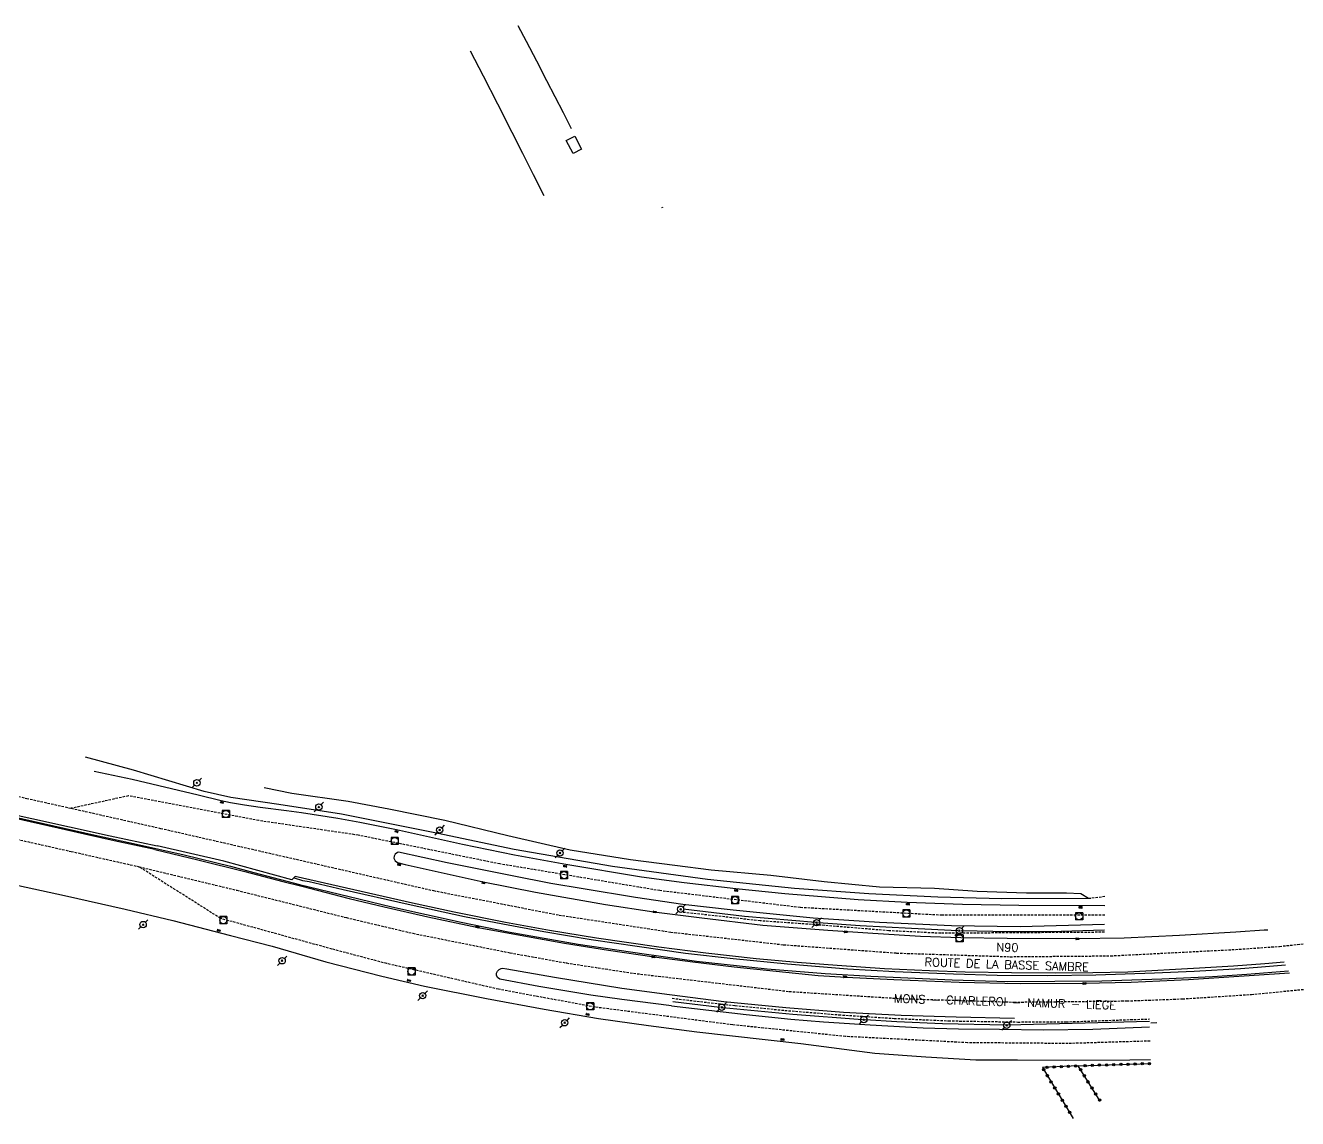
# Model space of a CAD drawing. Header units: millimetres. Extents: x 157000 to 158000, y 123011 to 123785.
# Drawn here: x 157397.8 to 157664.9, y 123245 to 123474.7 of the extents above; entities that cross this region are included whole.
import ezdxf
from ezdxf.enums import TextEntityAlignment as Align

# ---------------------------------------------------------------- set-up
doc = ezdxf.new("R2010")
doc.units = ezdxf.units.MM
doc.linetypes.add('DASHED', pattern=[0.75, 0.5, -0.25])
doc.layers.get('0').update_dxf_attribs({"linetype": 'CONTINUOUS'})
for name, color, linetype in [('W0001', 6, 'DASHED'), ('W0008', 7, 'CONTINUOUS'), ('W0010', 4, 'CONTINUOUS'), ('W0014', 7, 'CONTINUOUS'), ('W0017', 7, 'CONTINUOUS'), ('W0101', 7, 'CONTINUOUS'), ('W0104', 1, 'CONTINUOUS'), ('W0112', 1, 'DASHED'), ('W0211', 2, 'CONTINUOUS'), ('W0323', 7, 'CONTINUOUS'), ('W0401', 7, 'CONTINUOUS'), ('W0420', 7, 'CONTINUOUS'), ('W0473', 7, 'CONTINUOUS'), ('W0989', 7, 'CONTINUOUS'), ('W0990', 7, 'CONTINUOUS')]:
    doc.layers.add(name, color=color, linetype=linetype)
doc.styles.get("Standard").update_dxf_attribs({"font": 'romans.shx', "width": 0.85})

# ---------------------------------------------------------------- blocks, each defined once
blk = doc.blocks.new('T401')
for p, q in [((-0.3, 0.3), (0, 0.3)), ((-0.3, -0.25), (-0.3, 0.3)), ((-0.3, 0.15), (0, 0.15)), ((-0.3, 0), (0, 0)), ((0, 0.3), (0, -0.25)), ((-0.3, -0.15), (0, -0.15)), ((-0.3, -0.25), (-0.3, -0.3)), ((-0.3, -0.3), (0, -0.3)), ((0, -0.3), (0, -0.25))]:
    blk.add_line(p, q)
blk = doc.blocks.new('T473')
for p, q in [((-0.166667, 0.166667), (0.166667, -0.166667)), ((-0.166667, -0.166667), (0.166667, 0.166667)), ((0.500001, 0.500001), (1.000002, 1.000002)), ((-1.000002, -1.000002), (-0.500001, -0.500001))]:
    blk.add_line(p, q)
blk.add_ellipse((0, 0), major_axis=(0.471405, 0.471405), ratio=1, start_param=5.4977871438, end_param=11.780972451)
blk = doc.blocks.new('T420')
for p, q in [((0.75, 0.75), (-0.75, 0.75)), ((-0.75, 0.75), (-0.75, -0.75)), ((0.75, 0.75), (0.75, -0.75)), ((0.75, -0.75), (-0.75, -0.75))]:
    blk.add_line(p, q)
blk.add_ellipse((0, 0), major_axis=(-0.53, 0.53), ratio=1, start_param=3.926991, end_param=10.210176)
blk = doc.blocks.new('t323o')
at = {"color": 0, "linetype": 'Continuous'}
for radius in [0.25, 0.15]:
    blk.add_circle((0, 0), radius, dxfattribs=at)

msp = doc.modelspace()

# ---------------------------------------------------------------- linework, layer by layer
at = {"layer": 'W0001'}
for points in [[(157364.8, 123319.72), (157398.06, 123312.31)], [(157398.06, 123312.31), (157407.43, 123310.22)], [(157624.45, 123287.79), (157624.45, 123287.79), (157590.29, 123287.74), (157560.5, 123289.37), (157531.02, 123292.92), (157497.41, 123298.54), (157467.68, 123304.57), (157446.79, 123307.64), (157419.43, 123312.83), (157407.43, 123310.22)], [(157407.43, 123310.22), (157426.17, 123306.01), (157483.48, 123292.93), (157509.86, 123287.8), (157533.32, 123284.22), (157556.95, 123281.57), (157580.74, 123279.82), (157604.58, 123279.05), (157625.7, 123279.23), (157651.95, 123280.57), (157661.16, 123281.22), (157684.9, 123283.66)], [(157379.99, 123307.3), (157384.3, 123306.33), (157407.38, 123301.16), (157421.62, 123297.96)], [(157633.96, 123261.33), (157616.78, 123260.81), (157595.61, 123260.98), (157569.99, 123262.29), (157546.32, 123264.73), (157517.44, 123268.45), (157497.14, 123272.21), (157473.71, 123277.6), (157462.18, 123280.65), (157438.78, 123287.08), (157421.62, 123297.96)], [(157421.62, 123297.96), (157442.2, 123293), (157465.19, 123287.26), (157479.16, 123283.96), (157499.56, 123279.87), (157511.42, 123277.73), (157525.49, 123275.57), (157558.2, 123271.74), (157581.85, 123270.24), (157605.43, 123269.51), (157629.11, 123269.76), (157640.78, 123270.19), (157655.25, 123271.12), (157688.14, 123274.33)]]:
    msp.add_lwpolyline(points, dxfattribs=at)
at = {"layer": 'W0008'}
for points in [[(157390.53, 123309.97), (157415.56, 123304.42), (157425.44, 123302.31)], [(157424.95, 123301.54), (157416.43, 123303.39), (157410.23, 123304.81), (157404.65, 123306.06), (157391.31, 123309.04)], [(157335.69, 123304.88), (157345.13, 123303.51), (157356.27, 123301.74), (157366.52, 123299.88), (157376.88, 123297.95), (157386.85, 123295.96), (157396.36, 123293.99), (157406.02, 123291.9), (157418.73, 123289.02), (157428.77, 123286.64)], [(157424.95, 123301.54), (157433.99, 123299.41), (157443.87, 123296.94), (157451.84, 123294.85), (157455.82, 123293.84), (157465.8, 123291.29), (157473.16, 123289.54), (157482.3, 123287.43), (157492.88, 123285.21), (157502.47, 123283.4), (157510.98, 123281.9), (157520.25, 123280.42), (157529.85, 123279.05), (157537.96, 123277.98), (157546.61, 123276.9), (157564.28, 123275.11), (157570.17, 123274.78), (157580.16, 123274.28), (157593.87, 123273.71), (157606.67, 123273.4), (157619.97, 123273.46), (157630.03, 123273.69), (157642.05, 123274.24), (157663.22, 123275.65)], [(157662.11, 123277.88), (157658.07, 123277.52), (157651.49, 123277.04), (157644.38, 123276.62), (157629.28, 123275.81), (157621.93, 123275.64), (157614.01, 123275.58), (157604.9, 123275.68), (157595.15, 123275.83), (157587.62, 123276.06), (157578.23, 123276.48), (157568.23, 123277.21), (157559.83, 123277.82), (157551.24, 123278.6), (157540.71, 123279.76), (157530.84, 123281.05), (157517.7, 123282.91), (157507.87, 123284.56), (157498.59, 123286.24), (157487.85, 123288.41), (157479.08, 123290.29), (157454.47, 123295.89), (157453.72, 123295.19), (157439.47, 123299.09), (157425.44, 123302.31)], [(157535.84, 123290.01), (157525.91, 123291.48), (157514.92, 123293.28), (157508.16, 123294.45), (157500.01, 123296.02), (157486.34, 123298.78), (157476.17, 123301.04), (157475.93, 123300.96), (157475.46, 123300.6), (157475.22, 123300.2), (157475.18, 123299.74), (157475.43, 123299.19), (157475.92, 123298.82), (157477.55, 123298.42), (157493.89, 123294.75), (157504.92, 123292.62), (157519.63, 123290.04), (157529.73, 123288.48), (157539.87, 123287.21), (157552.66, 123285.7), (157566.29, 123284.65), (157575.74, 123283.97), (157585.77, 123283.38), (157594.21, 123283.11), (157603.99, 123282.96), (157618.39, 123282.89), (157628.5, 123283.03), (157640.16, 123283.6), (157651.98, 123284.25), (157657.91, 123284.66), (157658.68, 123284.72)], [(157428.77, 123286.64), (157440.86, 123283.53), (157449.59, 123281.23), (157460.91, 123277.97), (157472.66, 123274.96), (157481.6, 123272.89), (157494.59, 123270.24), (157506.73, 123268.04), (157518.13, 123266.07), (157528.66, 123264.58), (157538.77, 123263.3), (157560.63, 123260.82), (157576.2, 123258.82), (157586.9, 123258.03), (157597.4, 123257.4), (157606.13, 123257.41), (157616.13, 123257.29), (157629.72, 123257.41), (157634.05, 123257.47)], [(157533.45, 123268.73), (157523.02, 123270.09), (157516.54, 123271), (157505.63, 123272.8), (157497.42, 123274.31), (157496.96, 123274.66), (157496.7, 123275.14), (157496.69, 123275.57), (157496.92, 123276), (157497.27, 123276.34), (157497.69, 123276.57), (157497.98, 123276.63), (157498.92, 123276.51), (157508.92, 123274.75), (157523.05, 123272.42), (157533.07, 123271.08), (157544.45, 123269.61), (157557.49, 123268.4), (157569.58, 123267.41), (157581.67, 123266.76), (157593.27, 123266.43), (157605.52, 123266.11)]]:
    msp.add_lwpolyline(points, dxfattribs=at)
at = {"layer": 'W0010'}
for points in [[(157182.2, 123328.78), (157204.84, 123329.95), (157218.65, 123330.47), (157231.73, 123330.83), (157241.98, 123330.89), (157252.86, 123330.65), (157260.99, 123330.35), (157270.5, 123329.9), (157278.39, 123329.26), (157289.16, 123328.42), (157300.93, 123327.17), (157311.51, 123325.81), (157320.02, 123324.47), (157328.86, 123322.9), (157337.84, 123321.16), (157346.01, 123319.45), (157367.66, 123314.58), (157377.42, 123312.48), (157387.19, 123310.23), (157392.93, 123308.99), (157412.43, 123304.6), (157421.15, 123302.69)], [(157421.15, 123302.69), (157431.12, 123300.44), (157440.87, 123298.04), (157445.74, 123296.71), (157455.38, 123294.19), (157465.78, 123291.68), (157474.75, 123289.49), (157489.29, 123286.33), (157499.2, 123284.29), (157513.89, 123281.68), (157527.74, 123279.62), (157538.69, 123278.11), (157553.57, 123276.53), (157565.77, 123275.52), (157575.34, 123274.95), (157592.42, 123274.17), (157604.1, 123273.87), (157623.83, 123273.99), (157636.45, 123274.38), (157647.07, 123274.87), (157654.32, 123275.36), (157663.02, 123276.06)], [(157662.42, 123277.25), (157656.5, 123276.8), (157652.95, 123276.52), (157643.23, 123275.94), (157634.93, 123275.56), (157622.56, 123275.2), (157612.46, 123275.06), (157601.87, 123275.1), (157592.67, 123275.35), (157580.36, 123275.86), (157570.41, 123276.43), (157557.83, 123277.46), (157546.41, 123278.58), (157536.4, 123279.73), (157526.28, 123281.18), (157516.58, 123282.6), (157506.67, 123284.24), (157498.07, 123285.86), (157490.02, 123287.45), (157478.14, 123290), (157464.55, 123293.08), (157457.36, 123294.75), (157456.08, 123295.01), (157454.33, 123295.52)], [(157535.95, 123289.09), (157548.83, 123287.58), (157563.68, 123286.32)], [(157564.31, 123286.23), (157573.11, 123285.63), (157583.86, 123285.06), (157593.63, 123284.55)], [(157594.3, 123284.53), (157604.33, 123284.32), (157613.02, 123284.33), (157624.42, 123284.68)], [(157543.65, 123268.37), (157533.78, 123269.58)], [(157573.57, 123265.81), (157558.95, 123266.9), (157544.23, 123268.29)], [(157603.6, 123264.68), (157590.4, 123264.92), (157580.77, 123265.37), (157574.15, 123265.76)], [(157633.85, 123265.47), (157604.07, 123264.66)], [(157635.41, 123265.16), (157634.11, 123265.09)]]:
    msp.add_lwpolyline(points, dxfattribs=at)
at = {"layer": 'W0014'}
for points in [[(157420.49, 123318.24), (157410.4, 123320.94), (157410.4, 123320.94), (157410.4, 123320.94), (157410.4, 123320.94), (157410.4, 123320.94)], [(157420.19, 123316.25), (157412.24, 123317.93)], [(157621.07, 123291.25), (157602.86, 123291.2), (157589.41, 123291.54), (157574.88, 123292.27), (157559.27, 123293.38), (157541.02, 123295.29), (157521.08, 123297.99), (157500.44, 123301.59), (157484.11, 123304.98), (157464.2, 123308.96), (157450.98, 123310.99), (157440.94, 123312.48), (157435.32, 123313.77), (157420.49, 123318.24)], [(157624.47, 123289.75), (157624.47, 123289.75), (157606.38, 123289.82), (157594.61, 123289.98), (157582.99, 123290.42), (157572.67, 123290.98), (157557.3, 123292.25), (157546.96, 123293.3), (157536.14, 123294.54), (157527.16, 123295.77), (157511.3, 123298.4), (157500.48, 123300.38), (157489.55, 123302.64), (157475.75, 123305.72), (157468.02, 123307.23), (157463.39, 123308.06), (157455.77, 123309.26), (157452.62, 123309.7), (157447.06, 123310.4), (157443.83, 123310.88), (157440.85, 123311.4), (157438.92, 123311.8), (157434.1, 123312.98), (157420.19, 123316.25)], [(157624.43, 123285.84), (157624.43, 123285.84), (157606.71, 123285.32), (157592.26, 123285.55), (157577.16, 123286.2), (157563.19, 123287.17), (157546.4, 123288.82), (157535.84, 123290.01)], [(157533.45, 123268.73), (157549.17, 123266.91), (157558.54, 123265.94), (157565.36, 123265.39), (157575.18, 123264.73), (157586.33, 123264.12), (157593.73, 123263.9), (157602.38, 123263.8), (157611.52, 123263.68), (157621.98, 123263.83), (157633.86, 123264.29), (157633.86, 123264.29)]]:
    msp.add_lwpolyline(points, dxfattribs=at)
at = {"layer": 'W0017'}
for points in [[(157501.19, 123474.66), (157502.94, 123471.32), (157505.09, 123467.21), (157507.23, 123463.09), (157508.96, 123459.72), (157510.69, 123456.36), (157512.42, 123452.99)], [(157506.73, 123438.85), (157504.49, 123443.29), (157502.26, 123447.74), (157500.01, 123452.18), (157496.99, 123458.1), (157493.96, 123464.02), (157491.28, 123469.24)]]:
    msp.add_lwpolyline(points, dxfattribs=at)
at = {"layer": 'W0101'}
msp.add_lwpolyline([(157531.43, 123436.4), (157531.57, 123436.48), (157531.61, 123436.4)], dxfattribs=at)
at = {"layer": 'W0104'}
msp.add_lwpolyline([(157511.38, 123450.46), (157513.15, 123451.39), (157514.58, 123448.7), (157512.8, 123447.76)], close=True, dxfattribs=at)
at = {"layer": 'W0112'}
for points in [[(157624.49, 123291.67), (157621.07, 123291.25)], [(157624.42, 123284.18), (157624.42, 123284.18), (157624.42, 123284.18), (157624.42, 123284.18), (157590.04, 123283.96), (157579.1, 123284.5), (157564.34, 123285.71), (157552.1, 123286.58), (157535.8, 123288.38)], [(157533.61, 123270.31), (157546.84, 123268.77), (157558.04, 123267.71), (157568.62, 123266.85), (157580.22, 123266.09), (157591.66, 123265.58), (157606.2, 123265.33), (157616.33, 123265.37), (157633.85, 123265.97), (157633.85, 123265.97), (157633.85, 123265.97)]]:
    msp.add_lwpolyline(points, dxfattribs=at)
at = {"layer": 'W0211'}
msp.add_lwpolyline([(157621.07, 123291.25), (157619.44, 123292.27), (157616.41, 123292.42), (157608.02, 123292.37), (157597.65, 123292.73), (157588.72, 123293.35), (157577.14, 123293.67), (157565.53, 123294.74), (157554.35, 123296.07), (157541.8, 123297.21), (157534.17, 123298.23), (157524.88, 123299.41), (157512.2, 123301.45), (157499.07, 123304.45), (157485.89, 123307.67), (157474.09, 123310.03), (157465.58, 123311.63), (157453.72, 123313.35), (157447.92, 123314.51)], dxfattribs=at)
at = {"layer": 'W0323'}
for points in [[(157623.52, 123248.69), (157618.84, 123256.13), (157611.36, 123255.76), (157617.85, 123245.05)], [(157618.84, 123256.13), (157634.07, 123256.62)]]:
    msp.add_lwpolyline(points, dxfattribs=at)

# ---------------------------------------------------------------- block references
for p, rotation in [((157611.63, 123255.31), 301.2353649764312), ((157612.33, 123255.81), 182.8685145358132), ((157613.83, 123255.88), 182.8685145358132), ((157615.33, 123255.96), 182.8685145358132), ((157616.83, 123256.03), 182.8685145358132), ((157618.33, 123256.11), 182.8685145358132), ((157619.37, 123255.3), 122.1522951411813), ((157620.34, 123256.18), 1.829058507121847), ((157621.84, 123256.23), 1.829058507121847), ((157623.34, 123256.28), 1.829058507121847), ((157624.84, 123256.33), 1.829058507121847), ((157626.34, 123256.37), 1.829058507121847), ((157627.84, 123256.42), 1.829058507121847), ((157629.34, 123256.47), 1.829058507121847), ((157630.84, 123256.52), 1.829058507121847), ((157632.34, 123256.56), 1.829058507121847), ((157633.84, 123256.61), 1.829058507121847), ((157612.41, 123254.03), 301.2353649764312), ((157613.19, 123252.75), 301.2353649764312), ((157620.16, 123254.03), 122.1522951411813), ((157620.96, 123252.76), 122.1522951411813), ((157613.97, 123251.46), 301.2353649764312), ((157614.74, 123250.18), 301.2353649764312), ((157621.76, 123251.49), 122.1522951411813), ((157622.56, 123250.22), 122.1522951411813), ((157615.52, 123248.9), 301.2353649764312), ((157616.3, 123247.61), 301.2353649764312), ((157623.36, 123248.95), 122.1522951411813), ((157617.08, 123246.33), 301.2353649764312)]:
    msp.add_blockref('t323o', p, dxfattribs=dict(at, rotation=rotation))
at = {"layer": 'W0401'}
for p, rotation in [((157439.11, 123311.59), 78.26141764311731), ((157475.78, 123305.49), 77.43469154597896), ((157476.21, 123298.23), 256.1287097441155), ((157511.19, 123298.19), 79.65324627142583), ((157493.94, 123294.43), 259.0574402187036), ((157547.1, 123293.11), 84.21810758055548), ((157583.13, 123290.23), 87.82712489647686), ((157529.89, 123288.31), 262.8381001884674), ((157619.4, 123289.57), 91.44581376026296), ((157438.36, 123284.44), 255.5817618557592), ((157492.65, 123285.11), 258.1711343814353), ((157570.05, 123284.14), 265.9160907869878), ((157618.7, 123282.65), 270.7655455882644), ((157529.66, 123278.84), 261.866539929979), ((157478.28, 123273.92), 256.9310247451602), ((157569.91, 123274.67), 266.7711143578575), ((157620.17, 123273.29), 271.2923853997041), ((157515.79, 123266.77), 260.1973987911787), ((157556.73, 123261.5), 263.5062839345914)]:
    msp.add_blockref('T401', p, dxfattribs=dict(at, rotation=rotation))
at = {"layer": 'W0420', "rotation": 359.9999899820874}
for p in [(157439.88, 123309.04), (157475.35, 123303.35), (157510.91, 123296.18), (157546.8, 123290.93), (157439.35, 123286.72), (157582.8, 123288.12), (157619.07, 123287.52), (157593.94, 123282.92), (157478.86, 123275.95), (157516.38, 123268.61)]:
    msp.add_blockref('T420', p, dxfattribs=at)
at = {"layer": 'W0473', "rotation": 359.9999899820874}
for p in [(157433.8, 123315.57), (157459.42, 123310.5), (157484.8, 123305.65), (157510.05, 123300.84), (157535.4, 123289.03), (157563.95, 123286.19), (157422.52, 123285.8), (157593.94, 123284.51), (157451.7, 123278.19), (157481.22, 123270.87), (157544.01, 123268.43), (157511.05, 123265.18), (157573.86, 123265.84), (157603.87, 123264.66)]:
    msp.add_blockref('T473', p, dxfattribs=at)

# ---------------------------------------------------------------- texts
at = {"layer": 'W0989'}
for s, p in [('ROUTE DE LA BASSE SAMBRE', (157603.87, 123277.4)), ('MONS - CHARLEROI - NAMUR - LIEGE', (157603.51, 123269.57))]:
    msp.add_text(s, height=1.75, rotation=358.2178, dxfattribs=at).set_placement(p, align=Align.MIDDLE_CENTER)
at = {"layer": 'W0990'}
msp.add_text('N90', height=1.75, rotation=358.2178, dxfattribs=at).set_placement((157604.02, 123281.01), align=Align.MIDDLE_CENTER)

doc.saveas('drawing.dxf')
